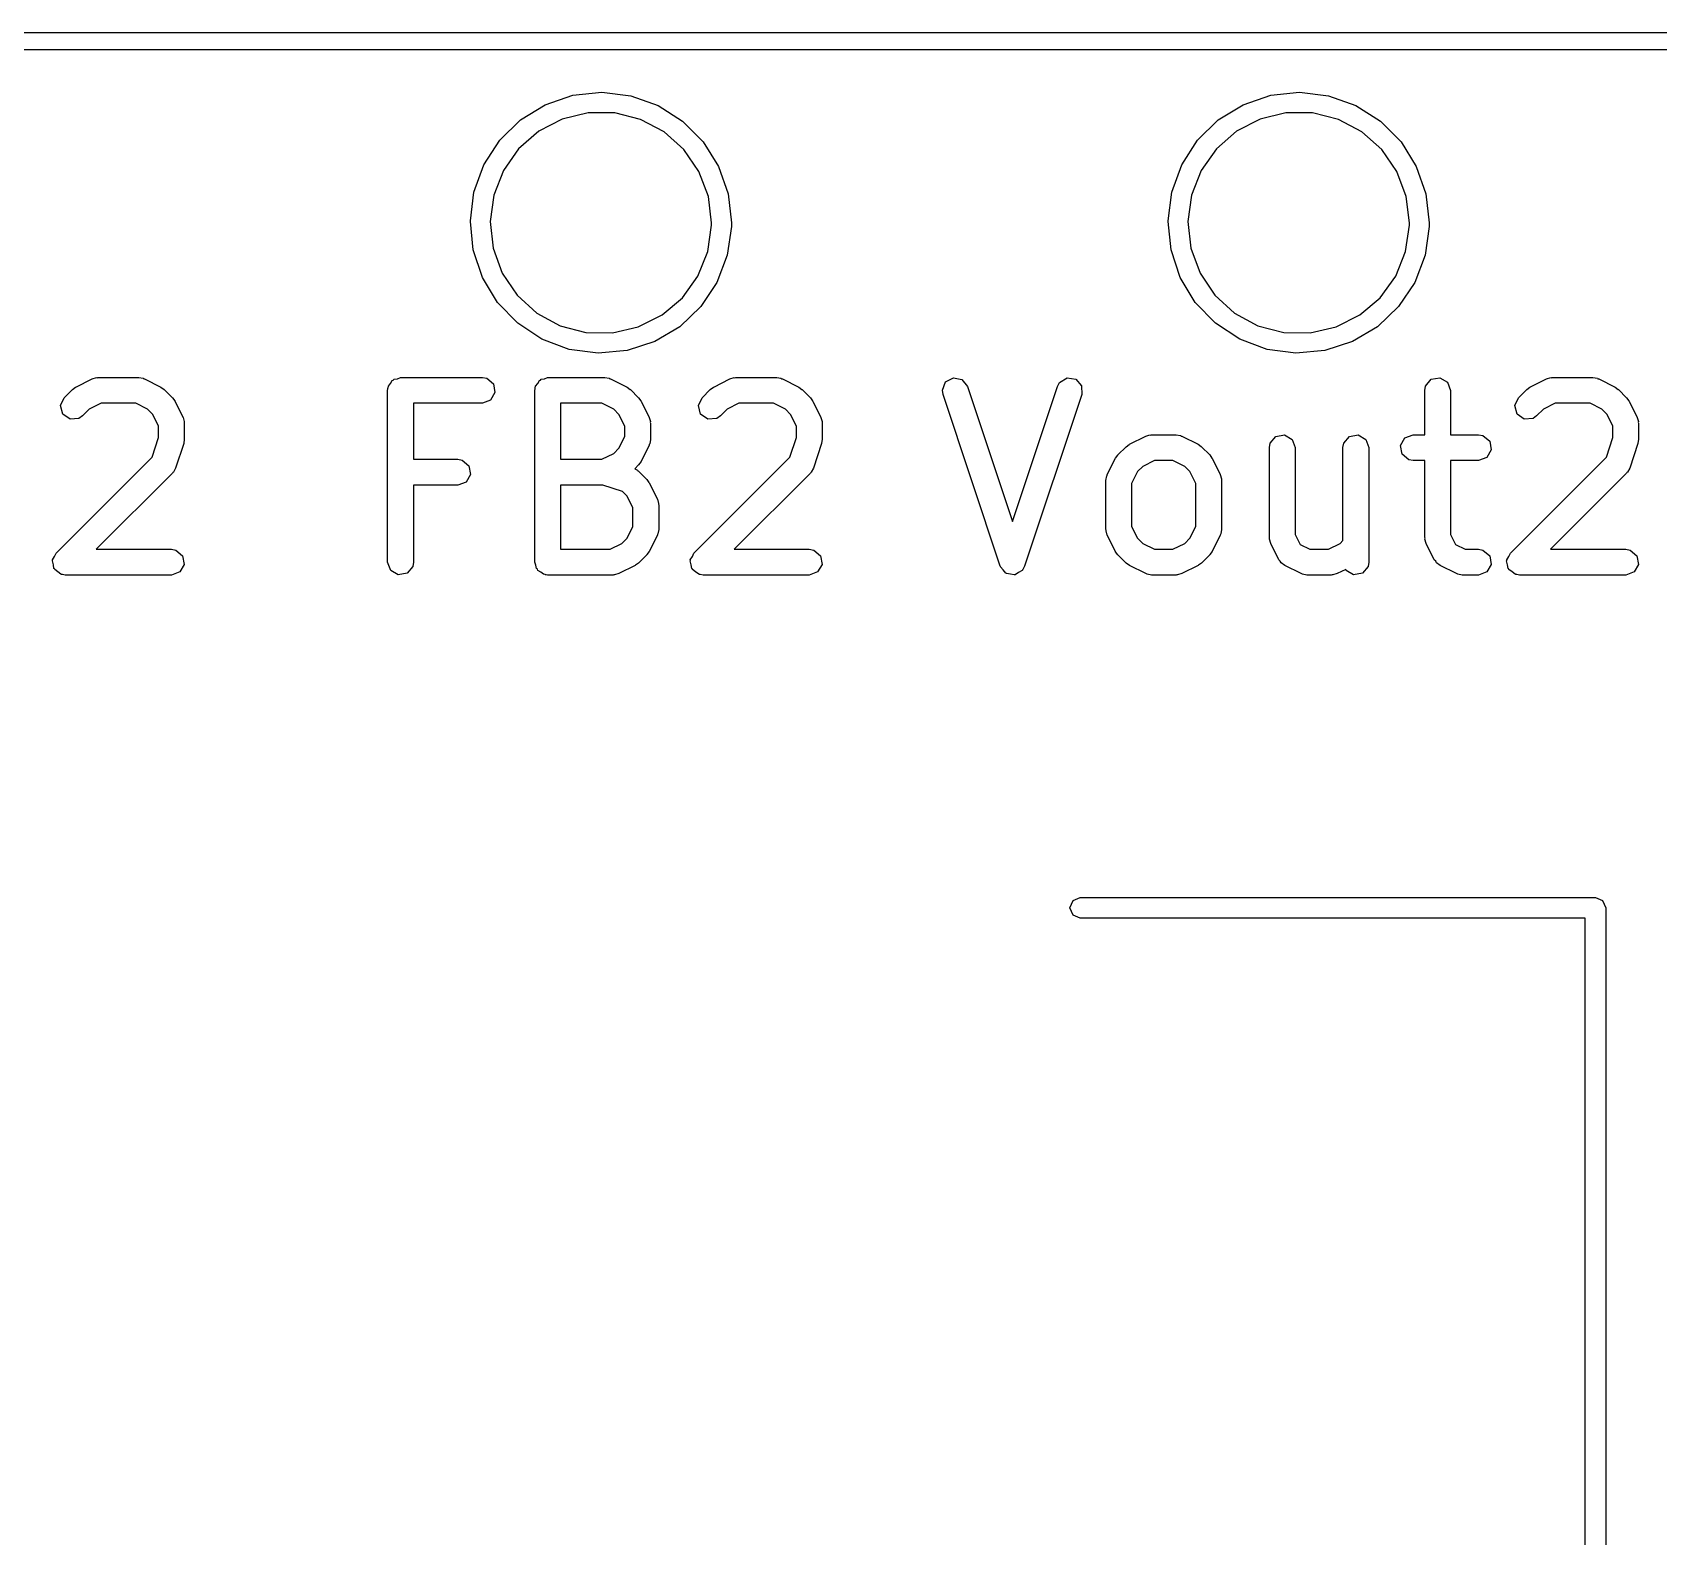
# Model space of a CAD drawing. Extents: x 59.1 to 151.1, y -119.5 to -80.2.
# Drawn here: x 106.42 to 115.89, y -90.71 to -81.95 of the extents above; entities that cross this region are included whole.
import ezdxf

# ---------------------------------------------------------------- set-up
doc = ezdxf.new("R2010")
doc.units = 0
doc.layers.add('BLACK', color=7, linetype='CONTINUOUS')

msp = doc.modelspace()

# ---------------------------------------------------------------- linework, layer by layer
at = {"layer": 'BLACK', "linetype": 'CONTINUOUS'}
for p, q in [((60, -81.95), (149, -81.95)), ((149, -82.05), (60, -82.05)), ((109.26, -82.4591), (109.404, -82.3703)), ((109.404, -82.3703), (109.565, -82.3157)), ((109.565, -82.3157), (109.733, -82.298)), ((109.733, -82.298), (109.902, -82.3181)), ((109.902, -82.3181), (110.061, -82.3749)), ((110.061, -82.3749), (110.204, -82.4657)), ((113.324, -82.4591), (113.468, -82.3703)), ((113.468, -82.3703), (113.629, -82.3157)), ((113.629, -82.3157), (113.797, -82.298)), ((113.797, -82.298), (113.966, -82.3181)), ((113.966, -82.3181), (114.125, -82.3749)), ((114.125, -82.3749), (114.268, -82.4657)), ((109.139, -82.5777), (109.26, -82.4591)), ((109.503, -82.4537), (109.366, -82.5248)), ((109.654, -82.4176), (109.503, -82.4537)), ((109.809, -82.4184), (109.654, -82.4176)), ((109.959, -82.4561), (109.809, -82.4184)), ((110.096, -82.5286), (109.959, -82.4561)), ((110.204, -82.4657), (110.324, -82.5859)), ((113.203, -82.5777), (113.324, -82.4591)), ((113.567, -82.4537), (113.43, -82.5248)), ((113.718, -82.4176), (113.567, -82.4537)), ((113.873, -82.4184), (113.718, -82.4176)), ((114.023, -82.4561), (113.873, -82.4184)), ((114.16, -82.5286), (114.023, -82.4561)), ((114.268, -82.4657), (114.388, -82.5859)), ((109.366, -82.5248), (109.249, -82.6266)), ((110.212, -82.6317), (110.096, -82.5286)), ((113.43, -82.5248), (113.313, -82.6266)), ((114.276, -82.6317), (114.16, -82.5286)), ((109.047, -82.7201), (109.139, -82.5777)), ((109.249, -82.6266), (109.16, -82.7533)), ((110.299, -82.7593), (110.212, -82.6317)), ((110.324, -82.5859), (110.413, -82.7296)), ((113.111, -82.7201), (113.203, -82.5777)), ((113.313, -82.6266), (113.224, -82.7533)), ((114.363, -82.7593), (114.276, -82.6317)), ((114.388, -82.5859), (114.477, -82.7296)), ((108.989, -82.8793), (109.047, -82.7201)), ((109.16, -82.7533), (109.104, -82.8977)), ((110.354, -82.9042), (110.299, -82.7593)), ((110.413, -82.7296), (110.469, -82.8896)), ((113.053, -82.8793), (113.111, -82.7201)), ((113.224, -82.7533), (113.168, -82.8977)), ((114.418, -82.9042), (114.363, -82.7593)), ((114.477, -82.7296), (114.533, -82.8896)), ((108.968, -83.0474), (108.989, -82.8793)), ((109.104, -82.8977), (109.083, -83.0512)), ((110.373, -83.058), (110.354, -82.9042)), ((110.469, -82.8896), (110.488, -83.058)), ((113.032, -83.0474), (113.053, -82.8793)), ((113.168, -82.8977), (113.147, -83.0512)), ((114.437, -83.058), (114.418, -82.9042)), ((114.533, -82.8896), (114.552, -83.058)), ((108.968, -83.0512), (108.968, -83.0474)), ((113.032, -83.0512), (113.032, -83.0474)), ((108.985, -83.216), (108.968, -83.0512)), ((109.083, -83.0512), (109.1, -83.2052)), ((110.351, -83.2249), (110.373, -83.0715)), ((110.373, -83.0715), (110.373, -83.058)), ((110.488, -83.0792), (110.464, -83.247)), ((110.488, -83.058), (110.488, -83.0792)), ((113.049, -83.216), (113.032, -83.0512)), ((113.147, -83.0512), (113.164, -83.2052)), ((114.415, -83.2249), (114.437, -83.0715)), ((114.437, -83.0715), (114.437, -83.058)), ((114.552, -83.0792), (114.528, -83.247)), ((114.552, -83.058), (114.552, -83.0792)), ((109.038, -83.3768), (108.985, -83.216)), ((109.1, -83.2052), (109.154, -83.3507)), ((110.293, -83.3686), (110.351, -83.2249)), ((113.102, -83.3768), (113.049, -83.216)), ((113.164, -83.2052), (113.218, -83.3507)), ((114.357, -83.3686), (114.415, -83.2249)), ((110.464, -83.247), (110.404, -83.4054)), ((114.528, -83.247), (114.468, -83.4054)), ((109.126, -83.5217), (109.038, -83.3768)), ((109.154, -83.3507), (109.24, -83.4793)), ((110.203, -83.4944), (110.293, -83.3686)), ((110.404, -83.4054), (110.31, -83.5465)), ((113.19, -83.5217), (113.102, -83.3768)), ((113.218, -83.3507), (113.304, -83.4793)), ((114.267, -83.4944), (114.357, -83.3686)), ((114.468, -83.4054), (114.374, -83.5465)), ((109.24, -83.4793), (109.355, -83.5835)), ((110.085, -83.595), (110.203, -83.4944)), ((113.304, -83.4793), (113.419, -83.5835)), ((114.149, -83.595), (114.267, -83.4944)), ((109.244, -83.6436), (109.126, -83.5217)), ((109.355, -83.5835), (109.491, -83.6574)), ((109.946, -83.6646), (110.085, -83.595)), ((110.31, -83.5465), (110.187, -83.6634)), ((113.308, -83.6436), (113.19, -83.5217)), ((113.419, -83.5835), (113.555, -83.6574)), ((114.01, -83.6646), (114.149, -83.595)), ((114.374, -83.5465), (114.251, -83.6634)), ((109.385, -83.7364), (109.244, -83.6436)), ((109.491, -83.6574), (109.641, -83.6967)), ((109.641, -83.6967), (109.795, -83.6992)), ((109.795, -83.6992), (109.946, -83.6646)), ((110.187, -83.6634), (110.042, -83.7501)), ((113.449, -83.7364), (113.308, -83.6436)), ((113.555, -83.6574), (113.705, -83.6967)), ((113.705, -83.6967), (113.859, -83.6992)), ((113.859, -83.6992), (114.01, -83.6646)), ((114.251, -83.6634), (114.106, -83.7501)), ((109.544, -83.7954), (109.385, -83.7364)), ((109.712, -83.8178), (109.544, -83.7954)), ((109.881, -83.8025), (109.712, -83.8178)), ((110.042, -83.7501), (109.881, -83.8025)), ((113.608, -83.7954), (113.449, -83.7364)), ((113.776, -83.8178), (113.608, -83.7954)), ((113.945, -83.8025), (113.776, -83.8178)), ((114.106, -83.7501), (113.945, -83.8025)), ((106.67, -84.0149), (106.765, -83.9673)), ((106.765, -83.9673), (106.79, -83.9599)), ((106.79, -83.9599), (106.795, -83.9609)), ((106.795, -83.9609), (106.799, -83.9594)), ((106.799, -83.9594), (107.037, -83.9594)), ((107.037, -83.9594), (107.063, -83.9639)), ((107.063, -83.9639), (107.066, -83.9668)), ((107.066, -83.9668), (107.07, -83.9673)), ((107.07, -83.9673), (107.166, -84.0149)), ((108.491, -84.0087), (108.503, -83.9938)), ((108.503, -83.9938), (108.513, -83.9769)), ((108.513, -83.9769), (108.519, -83.9746)), ((108.519, -83.9746), (108.524, -83.9694)), ((108.524, -83.9694), (108.543, -83.966)), ((108.543, -83.966), (108.561, -83.9594)), ((108.561, -83.9594), (109.038, -83.9594)), ((109.038, -83.9594), (109.063, -83.9639)), ((109.063, -83.9639), (109.102, -83.9969)), ((109.348, -84.0087), (109.361, -83.9938)), ((109.361, -83.9938), (109.37, -83.9769)), ((109.37, -83.9769), (109.377, -83.9746)), ((109.377, -83.9746), (109.381, -83.9694)), ((109.381, -83.9694), (109.4, -83.966)), ((109.4, -83.966), (109.418, -83.9594)), ((109.418, -83.9594), (109.752, -83.9594)), ((109.752, -83.9594), (109.777, -83.9639)), ((109.777, -83.9639), (109.781, -83.9668)), ((109.781, -83.9668), (109.785, -83.9673)), ((109.785, -83.9673), (109.881, -84.0149)), ((110.385, -84.0149), (110.48, -83.9673)), ((110.48, -83.9673), (110.505, -83.9599)), ((110.505, -83.9599), (110.509, -83.9609)), ((110.509, -83.9609), (110.514, -83.9594)), ((110.514, -83.9594), (110.752, -83.9594)), ((110.752, -83.9594), (110.777, -83.9639)), ((110.777, -83.9639), (110.781, -83.9668)), ((110.781, -83.9668), (110.785, -83.9673)), ((110.785, -83.9673), (110.881, -84.0149)), ((111.717, -84.0323), (111.736, -83.9846)), ((111.736, -83.9846), (111.781, -83.9602)), ((111.781, -83.9602), (111.831, -83.9705)), ((111.831, -83.9705), (111.863, -84.0107)), ((112.388, -84.0107), (112.4, -83.9878)), ((112.4, -83.9878), (112.444, -83.9609)), ((112.444, -83.9609), (112.494, -83.9684)), ((112.494, -83.9684), (112.528, -84.0068)), ((114.531, -84.0087), (114.564, -83.9694)), ((114.564, -83.9694), (114.615, -83.9605)), ((114.615, -83.9605), (114.659, -83.9862)), ((114.659, -83.9862), (114.677, -84.0344)), ((115.139, -84.0149), (115.235, -83.9673)), ((115.235, -83.9673), (115.26, -83.9599)), ((115.26, -83.9599), (115.264, -83.9609)), ((115.264, -83.9609), (115.268, -83.9594)), ((115.268, -83.9594), (115.506, -83.9594)), ((115.506, -83.9594), (115.532, -83.9639)), ((115.532, -83.9639), (115.535, -83.9668)), ((115.535, -83.9668), (115.54, -83.9673)), ((115.54, -83.9673), (115.635, -84.0149)), ((106.581, -84.1231), (106.603, -84.0766)), ((106.603, -84.0766), (106.651, -84.029)), ((106.651, -84.029), (106.669, -84.0161)), ((106.669, -84.0161), (106.67, -84.0149)), ((107.166, -84.0149), (107.184, -84.0283)), ((107.184, -84.0283), (107.185, -84.029)), ((107.185, -84.029), (107.233, -84.0766)), ((107.233, -84.0766), (107.246, -84.095)), ((108.486, -84.0344), (108.488, -84.0246)), ((108.486, -85.0344), (108.486, -84.0344)), ((108.487, -84.0214), (108.489, -84.0185)), ((108.488, -84.0246), (108.487, -84.0214)), ((108.489, -84.0185), (108.491, -84.0087)), ((109.111, -84.0474), (109.086, -84.0918)), ((109.102, -83.9969), (109.111, -84.0474)), ((109.343, -84.0344), (109.345, -84.0246)), ((109.343, -85.0344), (109.343, -84.0344)), ((109.345, -84.0214), (109.346, -84.0185)), ((109.345, -84.0246), (109.345, -84.0214)), ((109.346, -84.0185), (109.348, -84.0087)), ((109.881, -84.0149), (109.899, -84.0283)), ((109.899, -84.0283), (109.9, -84.029)), ((109.9, -84.029), (109.948, -84.0766)), ((109.948, -84.0766), (109.961, -84.095)), ((110.296, -84.1231), (110.318, -84.0766)), ((110.318, -84.0766), (110.365, -84.029)), ((110.365, -84.029), (110.384, -84.0161)), ((110.384, -84.0161), (110.385, -84.0149)), ((110.881, -84.0149), (110.899, -84.0283)), ((110.899, -84.0283), (110.9, -84.029)), ((110.9, -84.029), (110.948, -84.0766)), ((110.948, -84.0766), (110.961, -84.095)), ((111.721, -84.0581), (111.717, -84.0323)), ((112.054, -85.0581), (111.721, -84.0581)), ((111.863, -84.0107), (112.125, -84.7972)), ((112.125, -84.7972), (112.388, -84.0107)), ((112.53, -84.0581), (112.196, -85.0581)), ((112.528, -84.0068), (112.53, -84.0581)), ((114.527, -84.0344), (114.531, -84.0087)), ((114.527, -84.2927), (114.527, -84.0344)), ((114.677, -84.0344), (114.677, -84.2927)), ((115.051, -84.1231), (115.072, -84.0766)), ((115.072, -84.0766), (115.12, -84.029)), ((115.12, -84.029), (115.138, -84.0161)), ((115.138, -84.0161), (115.139, -84.0149)), ((115.635, -84.0149), (115.653, -84.0283)), ((115.653, -84.0283), (115.655, -84.029)), ((115.655, -84.029), (115.702, -84.0766)), ((115.702, -84.0766), (115.715, -84.095)), ((106.595, -84.1726), (106.581, -84.1231)), ((106.637, -84.2021), (106.595, -84.1726)), ((106.709, -84.1827), (106.688, -84.1976)), ((106.748, -84.1436), (106.709, -84.1827)), ((106.817, -84.1094), (106.748, -84.1436)), ((107.019, -84.1094), (106.817, -84.1094)), ((107.088, -84.1436), (107.019, -84.1094)), ((107.118, -84.174), (107.088, -84.1436)), ((107.152, -84.2426), (107.118, -84.174)), ((107.246, -84.095), (107.247, -84.0961)), ((107.247, -84.0961), (107.295, -84.1913)), ((109.038, -84.1094), (108.636, -84.1094)), ((108.636, -84.1094), (108.636, -84.4356)), ((109.086, -84.0918), (109.038, -84.1094)), ((109.493, -84.1094), (109.493, -84.4356)), ((109.734, -84.1094), (109.493, -84.1094)), ((109.803, -84.1436), (109.734, -84.1094)), ((109.833, -84.174), (109.803, -84.1436)), ((109.867, -84.2426), (109.833, -84.174)), ((109.961, -84.095), (109.962, -84.0961)), ((109.962, -84.0961), (110.009, -84.1913)), ((110.309, -84.1726), (110.296, -84.1231)), ((110.351, -84.2021), (110.309, -84.1726)), ((110.424, -84.1827), (110.403, -84.1976)), ((110.463, -84.1436), (110.424, -84.1827)), ((110.531, -84.1094), (110.463, -84.1436)), ((110.734, -84.1094), (110.531, -84.1094)), ((110.803, -84.1436), (110.734, -84.1094)), ((110.833, -84.174), (110.803, -84.1436)), ((110.867, -84.2426), (110.833, -84.174)), ((110.961, -84.095), (110.962, -84.0961)), ((110.962, -84.0961), (111.009, -84.1913)), ((115.064, -84.1726), (115.051, -84.1231)), ((115.106, -84.2021), (115.064, -84.1726)), ((115.178, -84.1827), (115.157, -84.1976)), ((115.217, -84.1436), (115.178, -84.1827)), ((115.286, -84.1094), (115.217, -84.1436)), ((115.489, -84.1094), (115.286, -84.1094)), ((115.557, -84.1436), (115.489, -84.1094)), ((115.588, -84.174), (115.557, -84.1436)), ((115.622, -84.2426), (115.588, -84.174)), ((115.715, -84.095), (115.716, -84.0961)), ((115.716, -84.0961), (115.764, -84.1913)), ((106.688, -84.1976), (106.637, -84.2021)), ((107.152, -84.3079), (107.152, -84.2426)), ((107.295, -84.1913), (107.302, -84.2163)), ((107.302, -84.2163), (107.301, -84.2206)), ((107.301, -84.2206), (107.302, -84.2249)), ((107.302, -84.2249), (107.302, -84.3201)), ((109.867, -84.3024), (109.867, -84.2426)), ((110.009, -84.1913), (110.017, -84.2163)), ((110.017, -84.2163), (110.016, -84.2206)), ((110.016, -84.2206), (110.017, -84.2249)), ((110.017, -84.2249), (110.017, -84.3201)), ((110.403, -84.1976), (110.351, -84.2021)), ((110.867, -84.3079), (110.867, -84.2426)), ((111.009, -84.1913), (111.017, -84.2163)), ((111.017, -84.2163), (111.016, -84.2206)), ((111.016, -84.2206), (111.017, -84.2249)), ((111.017, -84.2249), (111.017, -84.3201)), ((115.157, -84.1976), (115.106, -84.2021)), ((115.622, -84.3079), (115.622, -84.2426)), ((115.764, -84.1913), (115.771, -84.2163)), ((115.771, -84.2163), (115.77, -84.2206)), ((115.77, -84.2206), (115.772, -84.2249)), ((115.772, -84.2249), (115.772, -84.3201)), ((107.114, -84.4224), (107.152, -84.3079)), ((107.299, -84.3438), (107.251, -84.4867)), ((107.302, -84.3201), (107.299, -84.3422)), ((107.299, -84.3422), (107.299, -84.3438)), ((109.803, -84.4013), (109.833, -84.3709)), ((109.833, -84.3709), (109.867, -84.3024)), ((110.009, -84.3536), (109.962, -84.4489)), ((110.01, -84.3492), (110.009, -84.3536)), ((110.013, -84.3457), (110.01, -84.3492)), ((110.017, -84.3201), (110.013, -84.3457)), ((110.829, -84.4224), (110.867, -84.3079)), ((111.013, -84.3438), (110.966, -84.4867)), ((111.017, -84.3201), (111.013, -84.3422)), ((111.013, -84.3422), (111.013, -84.3438)), ((112.739, -84.4099), (112.787, -84.3623)), ((112.787, -84.3623), (112.805, -84.3494)), ((112.805, -84.3494), (112.806, -84.3483)), ((112.806, -84.3483), (112.901, -84.3006)), ((112.901, -84.3006), (112.926, -84.2932)), ((112.926, -84.2932), (112.931, -84.2942)), ((112.931, -84.2942), (112.935, -84.2927)), ((112.935, -84.2927), (113.078, -84.2927)), ((113.078, -84.2927), (113.103, -84.2972)), ((113.103, -84.2972), (113.107, -84.3001)), ((113.107, -84.3001), (113.111, -84.3006)), ((113.111, -84.3006), (113.206, -84.3483)), ((113.206, -84.3483), (113.225, -84.3616)), ((113.225, -84.3616), (113.226, -84.3623)), ((113.226, -84.3623), (113.274, -84.4099)), ((113.622, -84.3677), (113.626, -84.3421)), ((113.622, -84.8915), (113.622, -84.3677)), ((113.626, -84.3421), (113.659, -84.3028)), ((113.659, -84.3028), (113.71, -84.2939)), ((113.71, -84.2939), (113.754, -84.3195)), ((113.754, -84.3195), (113.772, -84.3677)), ((113.772, -84.3677), (113.772, -84.8738)), ((114.05, -84.3677), (114.055, -84.3421)), ((114.05, -84.9081), (114.05, -84.3677)), ((114.055, -84.3421), (114.088, -84.3028)), ((114.088, -84.3028), (114.138, -84.2939)), ((114.138, -84.2939), (114.183, -84.3195)), ((114.183, -84.3195), (114.2, -84.3677)), ((114.2, -84.3677), (114.2, -85.0344)), ((114.385, -84.3547), (114.41, -84.3103)), ((114.394, -84.4052), (114.385, -84.3547)), ((114.41, -84.3103), (114.459, -84.2927)), ((114.459, -84.2927), (114.527, -84.2927)), ((114.677, -84.2927), (114.84, -84.2927)), ((114.84, -84.2927), (114.865, -84.2972)), ((114.865, -84.2972), (114.905, -84.3302)), ((114.905, -84.3302), (114.913, -84.3807)), ((115.584, -84.4224), (115.622, -84.3079)), ((115.768, -84.3438), (115.72, -84.4867)), ((115.772, -84.3201), (115.768, -84.3422)), ((115.768, -84.3422), (115.768, -84.3438)), ((106.555, -84.9813), (107.114, -84.4224)), ((108.636, -84.4356), (108.895, -84.4356)), ((108.895, -84.4356), (108.92, -84.4401)), ((108.92, -84.4401), (108.96, -84.4731)), ((109.493, -84.4356), (109.734, -84.4356)), ((109.734, -84.4356), (109.803, -84.4013)), ((109.962, -84.4489), (109.948, -84.4669)), ((109.948, -84.4669), (109.948, -84.4684)), ((110.27, -84.9813), (110.829, -84.4224)), ((112.677, -84.5246), (112.725, -84.4294)), ((112.725, -84.4294), (112.738, -84.4114)), ((112.738, -84.4114), (112.739, -84.4099)), ((112.953, -84.4427), (112.884, -84.477)), ((113.06, -84.4427), (112.953, -84.4427)), ((113.129, -84.477), (113.06, -84.4427)), ((113.274, -84.4099), (113.286, -84.4283)), ((113.286, -84.4283), (113.288, -84.4294)), ((113.288, -84.4294), (113.335, -84.5246)), ((114.433, -84.4382), (114.394, -84.4052)), ((114.459, -84.4427), (114.433, -84.4382)), ((114.527, -84.4427), (114.459, -84.4427)), ((114.527, -84.8915), (114.527, -84.4427)), ((114.84, -84.4427), (114.677, -84.4427)), ((114.677, -84.4427), (114.677, -84.8738)), ((114.888, -84.4252), (114.84, -84.4427)), ((114.913, -84.3807), (114.888, -84.4252)), ((115.025, -84.9813), (115.584, -84.4224)), ((107.233, -84.516), (106.789, -84.9594)), ((107.235, -84.5119), (107.233, -84.516)), ((107.239, -84.5096), (107.235, -84.5119)), ((107.251, -84.4867), (107.239, -84.5096)), ((108.969, -84.5236), (108.943, -84.568)), ((108.96, -84.4731), (108.969, -84.5236)), ((109.948, -84.4684), (109.925, -84.4908)), ((109.925, -84.4908), (109.941, -84.4994)), ((109.941, -84.4994), (109.944, -84.5033)), ((109.944, -84.5033), (109.948, -84.5052)), ((109.948, -84.5052), (109.995, -84.5528)), ((109.995, -84.5528), (110.008, -84.5711)), ((110.948, -84.516), (110.504, -84.9594)), ((110.95, -84.5119), (110.948, -84.516)), ((110.953, -84.5096), (110.95, -84.5119)), ((110.966, -84.4867), (110.953, -84.5096)), ((112.669, -84.5582), (112.674, -84.5325)), ((112.669, -84.8439), (112.669, -84.5582)), ((112.674, -84.5325), (112.677, -84.5291)), ((112.677, -84.5291), (112.677, -84.5246)), ((112.854, -84.5074), (112.819, -84.5759)), ((112.884, -84.477), (112.854, -84.5074)), ((113.159, -84.5074), (113.129, -84.477)), ((113.193, -84.5759), (113.159, -84.5074)), ((113.335, -84.5246), (113.343, -84.5496)), ((113.343, -84.5496), (113.342, -84.554)), ((113.342, -84.554), (113.343, -84.5582)), ((113.343, -84.5582), (113.343, -84.8439)), ((115.702, -84.516), (115.259, -84.9594)), ((115.704, -84.5119), (115.702, -84.516)), ((115.708, -84.5096), (115.704, -84.5119)), ((115.72, -84.4867), (115.708, -84.5096)), ((108.895, -84.5856), (108.636, -84.5856)), ((108.636, -84.5856), (108.636, -85.0344)), ((108.943, -84.568), (108.895, -84.5856)), ((109.493, -84.5856), (109.493, -84.9594)), ((109.74, -84.5856), (109.493, -84.5856)), ((109.854, -84.6237), (109.74, -84.5856)), ((109.881, -84.6502), (109.854, -84.6237)), ((109.915, -84.7188), (109.881, -84.6502)), ((110.008, -84.5711), (110.009, -84.5723)), ((110.009, -84.5723), (110.057, -84.6675)), ((112.819, -84.5759), (112.819, -84.8262)), ((113.193, -84.8262), (113.193, -84.5759)), ((109.915, -84.8262), (109.915, -84.7188)), ((110.057, -84.6675), (110.064, -84.6925)), ((110.064, -84.6925), (110.063, -84.6968)), ((110.063, -84.6968), (110.065, -84.701)), ((110.065, -84.701), (110.065, -84.8439)), ((109.881, -84.8947), (109.915, -84.8262)), ((110.065, -84.8439), (110.06, -84.8696)), ((112.671, -84.8481), (112.669, -84.8439)), ((112.819, -84.8262), (112.854, -84.8947)), ((113.159, -84.8947), (113.193, -84.8262)), ((113.343, -84.8439), (113.339, -84.8696)), ((109.782, -84.9594), (109.85, -84.9251)), ((109.85, -84.9251), (109.881, -84.8947)), ((110.057, -84.8774), (110.009, -84.9727)), ((110.06, -84.8696), (110.057, -84.873)), ((110.057, -84.873), (110.057, -84.8774)), ((112.67, -84.8525), (112.671, -84.8481)), ((112.677, -84.8774), (112.67, -84.8525)), ((112.725, -84.9727), (112.677, -84.8774)), ((112.854, -84.8947), (112.884, -84.9251)), ((112.884, -84.9251), (112.953, -84.9594)), ((113.06, -84.9594), (113.129, -84.9251)), ((113.129, -84.9251), (113.159, -84.8947)), ((113.335, -84.8774), (113.288, -84.9727)), ((113.336, -84.873), (113.335, -84.8774)), ((113.339, -84.8696), (113.336, -84.873)), ((113.623, -84.8957), (113.622, -84.8915)), ((113.622, -84.9001), (113.623, -84.8957)), ((113.63, -84.9251), (113.622, -84.9001)), ((113.677, -85.0203), (113.63, -84.9251)), ((113.772, -84.8738), (113.8, -84.9309)), ((113.8, -84.9309), (113.857, -84.9594)), ((113.965, -84.9594), (114.033, -84.9251)), ((114.033, -84.9251), (114.05, -84.9081)), ((114.528, -84.8957), (114.527, -84.8915)), ((114.527, -84.9001), (114.528, -84.8957)), ((114.534, -84.9251), (114.527, -84.9001)), ((114.582, -85.0203), (114.534, -84.9251)), ((114.677, -84.8738), (114.705, -84.9309)), ((114.705, -84.9309), (114.762, -84.9594)), ((106.534, -85.0278), (106.535, -85.0247)), ((106.54, -85.0496), (106.534, -85.0278)), ((106.535, -85.0214), (106.546, -85.0018)), ((106.535, -85.0247), (106.535, -85.0214)), ((106.546, -85.0018), (106.555, -84.9813)), ((106.789, -84.9594), (107.227, -84.9594)), ((107.227, -84.9594), (107.253, -84.9639)), ((107.253, -84.9639), (107.292, -84.9969)), ((107.292, -84.9969), (107.301, -85.0474)), ((108.504, -85.0826), (108.486, -85.0344)), ((108.636, -85.0344), (108.632, -85.06)), ((109.35, -85.0527), (109.343, -85.0344)), ((109.493, -84.9594), (109.782, -84.9594)), ((109.995, -84.9922), (109.948, -85.0398)), ((109.996, -84.9907), (109.995, -84.9922)), ((110.009, -84.9727), (109.996, -84.9907)), ((110.249, -85.0214), (110.261, -85.0018)), ((110.25, -85.0247), (110.249, -85.0214)), ((110.249, -85.0278), (110.25, -85.0247)), ((110.254, -85.0496), (110.249, -85.0278)), ((110.261, -85.0018), (110.27, -84.9813)), ((110.504, -84.9594), (110.942, -84.9594)), ((110.942, -84.9594), (110.968, -84.9639)), ((110.968, -84.9639), (111.007, -84.9969)), ((111.007, -84.9969), (111.016, -85.0474)), ((112.726, -84.9738), (112.725, -84.9727)), ((112.739, -84.9922), (112.726, -84.9738)), ((112.787, -85.0398), (112.739, -84.9922)), ((112.953, -84.9594), (113.06, -84.9594)), ((113.274, -84.9922), (113.226, -85.0398)), ((113.288, -84.9727), (113.274, -84.9907)), ((113.274, -84.9907), (113.274, -84.9922)), ((113.685, -85.028), (113.677, -85.0203)), ((113.69, -85.0383), (113.685, -85.028)), ((113.857, -84.9594), (113.965, -84.9594)), ((114.2, -85.0344), (114.196, -85.06)), ((114.59, -85.028), (114.582, -85.0203)), ((114.595, -85.0383), (114.59, -85.028)), ((114.762, -84.9594), (114.84, -84.9594)), ((114.84, -84.9594), (114.865, -84.9639)), ((114.865, -84.9639), (114.905, -84.9969)), ((114.905, -84.9969), (114.913, -85.0474)), ((115.003, -85.0278), (115.004, -85.0247)), ((115.009, -85.0496), (115.003, -85.0278)), ((115.004, -85.0214), (115.015, -85.0018)), ((115.004, -85.0247), (115.004, -85.0214)), ((115.015, -85.0018), (115.025, -84.9813)), ((115.259, -84.9594), (115.697, -84.9594)), ((115.697, -84.9594), (115.722, -84.9639)), ((115.722, -84.9639), (115.762, -84.9969)), ((115.762, -84.9969), (115.771, -85.0474)), ((106.543, -85.0719), (106.54, -85.0496)), ((106.546, -85.0741), (106.543, -85.0719)), ((106.547, -85.0774), (106.546, -85.0741)), ((106.565, -85.0903), (106.547, -85.0774)), ((106.583, -85.1049), (106.565, -85.0903)), ((106.587, -85.1057), (106.583, -85.1049)), ((106.589, -85.1068), (106.587, -85.1057)), ((106.592, -85.1065), (106.589, -85.1068)), ((106.608, -85.1094), (106.592, -85.1065)), ((107.227, -85.1094), (106.608, -85.1094)), ((107.276, -85.0918), (107.227, -85.1094)), ((107.301, -85.0474), (107.276, -85.0918)), ((108.548, -85.1082), (108.504, -85.0826)), ((108.599, -85.0993), (108.548, -85.1082)), ((108.632, -85.06), (108.599, -85.0993)), ((109.354, -85.0719), (109.35, -85.0527)), ((109.359, -85.0762), (109.354, -85.0719)), ((109.361, -85.0826), (109.359, -85.0762)), ((109.378, -85.0923), (109.361, -85.0826)), ((109.393, -85.1049), (109.378, -85.0923)), ((109.403, -85.1066), (109.393, -85.1049)), ((109.405, -85.1082), (109.403, -85.1066)), ((109.409, -85.1077), (109.405, -85.1082)), ((109.418, -85.1094), (109.409, -85.1077)), ((109.799, -85.1094), (109.418, -85.1094)), ((109.804, -85.1078), (109.799, -85.1094)), ((109.808, -85.1089), (109.804, -85.1078)), ((109.833, -85.1015), (109.808, -85.1089)), ((109.928, -85.0538), (109.833, -85.1015)), ((109.929, -85.0527), (109.928, -85.0538)), ((109.948, -85.0398), (109.929, -85.0527)), ((110.258, -85.0719), (110.254, -85.0496)), ((110.261, -85.0741), (110.258, -85.0719)), ((110.262, -85.0774), (110.261, -85.0741)), ((110.28, -85.0903), (110.262, -85.0774)), ((110.298, -85.1049), (110.28, -85.0903)), ((110.302, -85.1057), (110.298, -85.1049)), ((110.304, -85.1068), (110.302, -85.1057)), ((110.307, -85.1065), (110.304, -85.1068)), ((110.323, -85.1094), (110.307, -85.1065)), ((110.942, -85.1094), (110.323, -85.1094)), ((110.99, -85.0918), (110.942, -85.1094)), ((111.016, -85.0474), (110.99, -85.0918)), ((112.056, -85.0598), (112.054, -85.0581)), ((112.056, -85.0619), (112.056, -85.0598)), ((112.071, -85.0797), (112.056, -85.0619)), ((112.086, -85.0983), (112.071, -85.0797)), ((112.088, -85.0987), (112.086, -85.0983)), ((112.09, -85.1003), (112.088, -85.0987)), ((112.113, -85.1038), (112.09, -85.1003)), ((112.136, -85.1086), (112.113, -85.1038)), ((112.138, -85.1075), (112.136, -85.1086)), ((112.14, -85.1079), (112.138, -85.1075)), ((112.161, -85.0954), (112.14, -85.1079)), ((112.181, -85.0841), (112.161, -85.0954)), ((112.182, -85.0821), (112.181, -85.0841)), ((112.184, -85.081), (112.182, -85.0821)), ((112.196, -85.0581), (112.184, -85.081)), ((112.788, -85.0405), (112.787, -85.0398)), ((112.806, -85.0538), (112.788, -85.0405)), ((112.901, -85.1015), (112.806, -85.0538)), ((112.906, -85.102), (112.901, -85.1015)), ((112.909, -85.1049), (112.906, -85.102)), ((112.935, -85.1094), (112.909, -85.1049)), ((113.078, -85.1094), (112.935, -85.1094)), ((113.082, -85.1078), (113.078, -85.1094)), ((113.086, -85.1089), (113.082, -85.1078)), ((113.111, -85.1015), (113.086, -85.1089)), ((113.206, -85.0538), (113.111, -85.1015)), ((113.208, -85.0527), (113.206, -85.0538)), ((113.226, -85.0398), (113.208, -85.0527)), ((113.711, -85.0538), (113.69, -85.0383)), ((113.806, -85.1015), (113.711, -85.0538)), ((113.811, -85.102), (113.806, -85.1015)), ((113.814, -85.1049), (113.811, -85.102)), ((113.84, -85.1094), (113.814, -85.1049)), ((113.982, -85.1094), (113.84, -85.1094)), ((113.987, -85.1078), (113.982, -85.1094)), ((113.991, -85.1089), (113.987, -85.1078)), ((114.016, -85.1015), (113.991, -85.1089)), ((114.066, -85.0766), (114.016, -85.1015)), ((114.068, -85.0826), (114.066, -85.0766)), ((114.112, -85.1082), (114.068, -85.0826)), ((114.163, -85.0993), (114.112, -85.1082)), ((114.196, -85.06), (114.163, -85.0993)), ((114.616, -85.0538), (114.595, -85.0383)), ((114.711, -85.1015), (114.616, -85.0538)), ((114.715, -85.102), (114.711, -85.1015)), ((114.719, -85.1049), (114.715, -85.102)), ((114.744, -85.1094), (114.719, -85.1049)), ((114.84, -85.1094), (114.744, -85.1094)), ((114.888, -85.0918), (114.84, -85.1094)), ((114.913, -85.0474), (114.888, -85.0918)), ((115.013, -85.0719), (115.009, -85.0496)), ((115.015, -85.0741), (115.013, -85.0719)), ((115.016, -85.0774), (115.015, -85.0741)), ((115.035, -85.0903), (115.016, -85.0774)), ((115.052, -85.1049), (115.035, -85.0903)), ((115.057, -85.1057), (115.052, -85.1049)), ((115.058, -85.1068), (115.057, -85.1057)), ((115.062, -85.1065), (115.058, -85.1068)), ((115.078, -85.1094), (115.062, -85.1065)), ((115.697, -85.1094), (115.078, -85.1094)), ((115.745, -85.0918), (115.697, -85.1094)), ((115.771, -85.0474), (115.745, -85.0918)), ((112.46, -87.048), (112.478, -87.0056)), ((112.478, -87.0056), (112.52, -86.988)), ((112.52, -86.988), (115.52, -86.988)), ((115.52, -86.988), (115.562, -87.0056)), ((115.562, -87.0056), (115.58, -87.048)), ((112.478, -87.0904), (112.46, -87.048)), ((112.52, -87.108), (112.478, -87.0904)), ((115.46, -87.108), (112.52, -87.108)), ((115.46, -99.588), (115.46, -87.108)), ((115.58, -87.048), (115.58, -99.648))]:
    msp.add_line(p, q, dxfattribs=at)

doc.saveas('drawing.dxf')
